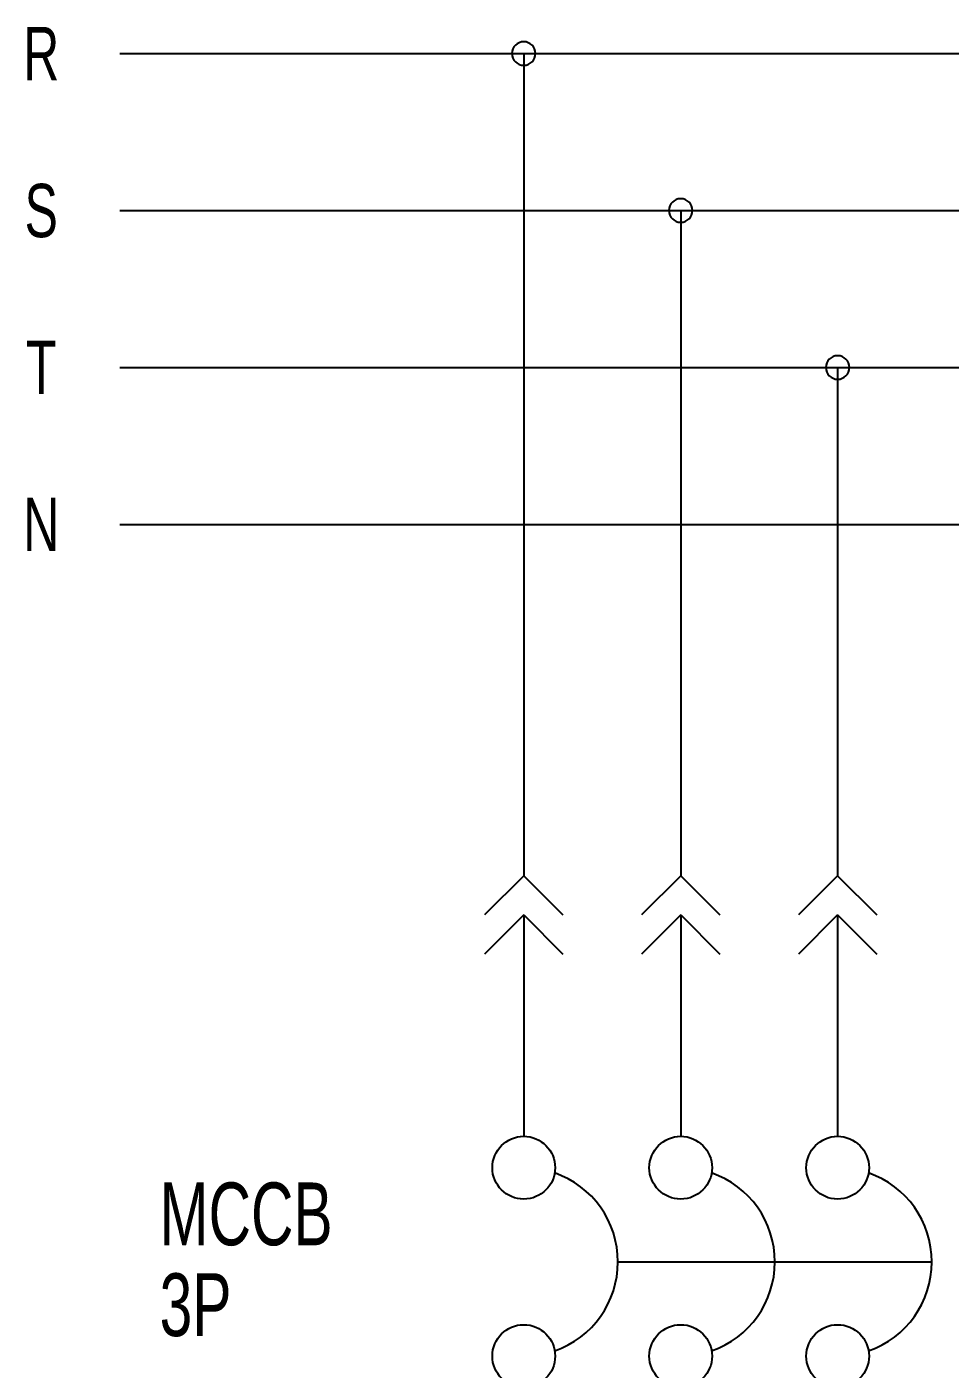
# Model space of a CAD drawing. Header units: millimetres. Extents: x 107 to 2900, y 85 to 3996.
# Drawn here: x 2068.6 to 2121.5, y 1149.8 to 1226.7 of the extents above; entities that cross this region are included whole.
import ezdxf
from ezdxf.enums import TextEntityAlignment as Align
from ezdxf.lldxf.tags import DXFTag

# ---------------------------------------------------------------- set-up
doc = ezdxf.new("R2010")
doc.units = ezdxf.units.MM
for name, color, linetype in [('1', 1, 'CENTER'), ('4', 133, 'Continuous'), ('6', 3, 'Continuous'), ('7', 7, 'Continuous'), ('LL', 7, 'Continuous')]:
    doc.layers.add(name, color=color, linetype=linetype)
doc.styles.add('ghs', font='NGULIM.TTF')
tags = doc.linetypes.add('CENTER', pattern=[2, 1.25, -0.25, 0.25, -0.25]).pattern_tags.tags
tags[10:11] = [DXFTag(74, 4), DXFTag(75, 0), DXFTag(340, '0'), DXFTag(46, 1.0), DXFTag(50, 0.0), DXFTag(44, 0.0), DXFTag(45, 0.0)]
tags[8:9] = [DXFTag(74, 4), DXFTag(75, 0), DXFTag(340, '0'), DXFTag(46, 1.0), DXFTag(50, 0.0), DXFTag(44, 0.0), DXFTag(45, 0.0)]
tags[6:7] = [DXFTag(74, 4), DXFTag(75, 0), DXFTag(340, '0'), DXFTag(46, 1.0), DXFTag(50, 0.0), DXFTag(44, 0.0), DXFTag(45, 0.0)]
tags[4:5] = [DXFTag(74, 4), DXFTag(75, 0), DXFTag(340, '0'), DXFTag(46, 1.0), DXFTag(50, 0.0), DXFTag(44, 0.0), DXFTag(45, 0.0)]
tags = doc.linetypes.add('HIDDEN', pattern=[0.375, 0.25, -0.125]).pattern_tags.tags
tags[6:7] = [DXFTag(74, 4), DXFTag(75, 0), DXFTag(340, '0'), DXFTag(46, 1.0), DXFTag(50, 0.0), DXFTag(44, 0.0), DXFTag(45, 0.0)]
tags[4:5] = [DXFTag(74, 4), DXFTag(75, 0), DXFTag(340, '0'), DXFTag(46, 1.0), DXFTag(50, 0.0), DXFTag(44, 0.0), DXFTag(45, 0.0)]

msp = doc.modelspace()

# ---------------------------------------------------------------- linework, layer by layer
at = {"color": 1, "linetype": 'Continuous'}
for p, q in [((2097.097, 1178.041), (2094.847, 1175.791)), ((2097.097, 1178.041), (2099.347, 1175.791)), ((2106.097, 1178.041), (2103.847, 1175.791)), ((2106.097, 1178.041), (2108.347, 1175.791)), ((2115.097, 1178.041), (2112.847, 1175.791)), ((2115.097, 1178.041), (2117.347, 1175.791)), ((2097.097, 1175.791), (2094.847, 1173.541)), ((2097.097, 1175.791), (2099.347, 1173.541)), ((2106.097, 1175.791), (2103.847, 1173.541)), ((2106.097, 1175.791), (2108.347, 1173.541)), ((2115.097, 1175.791), (2112.847, 1173.541)), ((2115.097, 1175.791), (2117.347, 1173.541))]:
    msp.add_line(p, q, dxfattribs=at)
at = {"color": 7, "linetype": 'Continuous'}
for centre in [(2097.097, 1161.301), (2106.097, 1161.301), (2115.097, 1161.301), (2097.097, 1150.501), (2106.097, 1150.501), (2115.097, 1150.501)]:
    msp.add_circle(centre, 1.8, dxfattribs=at)
for centre in [(2097.097, 1155.901), (2106.097, 1155.901), (2115.097, 1155.901)]:
    msp.add_arc(centre, 5.4, 289.18814, 70.81186, dxfattribs=at)
at = {"layer": '1', "color": 7, "linetype": 'Continuous'}
for p, q in [((2073.928, 1225.182), (2078.428, 1225.182)), ((2078.428, 1225.182), (2145.551, 1225.182)), ((2097.097, 1225.182), (2097.097, 1178.041)), ((2073.928, 1216.182), (2078.428, 1216.182)), ((2078.428, 1216.182), (2145.551, 1216.182)), ((2106.097, 1216.182), (2106.097, 1178.041)), ((2073.928, 1207.182), (2078.428, 1207.182)), ((2078.428, 1207.182), (2145.551, 1207.182)), ((2115.097, 1207.182), (2115.097, 1178.041)), ((2073.928, 1198.182), (2078.428, 1198.182)), ((2078.428, 1198.182), (2145.551, 1198.182)), ((2097.097, 1175.791), (2097.097, 1163.101)), ((2106.097, 1175.791), (2106.097, 1163.101)), ((2115.097, 1175.791), (2115.097, 1163.101))]:
    msp.add_line(p, q, dxfattribs=at)
at = {"layer": '6', "color": 7, "linetype": 'Continuous'}
for centre, start, end in [((2097.097, 1225.182), 0, 180), ((2097.097, 1225.182), 180, 0), ((2106.097, 1216.182), 0, 180), ((2106.097, 1216.182), 180, 0), ((2115.097, 1207.182), 0, 180), ((2115.097, 1207.182), 180, 0)]:
    msp.add_arc(centre, 0.675, start, end, dxfattribs=at)
at = {"layer": 'LL', "color": 7, "linetype": 'HIDDEN'}
msp.add_line((2102.497, 1155.901), (2120.497, 1155.901), dxfattribs=at)

# ---------------------------------------------------------------- texts
at = {"layer": '4', "color": 2, "linetype": 'Continuous', "style": 'ghs', "width": 0.7}
for s, p in [('R', (2069.428, 1225.182)), ('S', (2069.428, 1216.182)), ('T', (2069.428, 1207.182)), ('N', (2069.428, 1198.182))]:
    msp.add_text(s, height=3.06, dxfattribs=at).set_placement(p, align=Align.MIDDLE)
at = {"layer": '7', "color": 2, "linetype": 'Continuous', "style": 'ghs', "width": 0.7}
for s, p in [('MCCB', (2076.216, 1156.853)), ('3P', (2076.216, 1151.646))]:
    msp.add_text(s, height=3.6, dxfattribs=at).set_placement(p)

doc.saveas('drawing.dxf')
